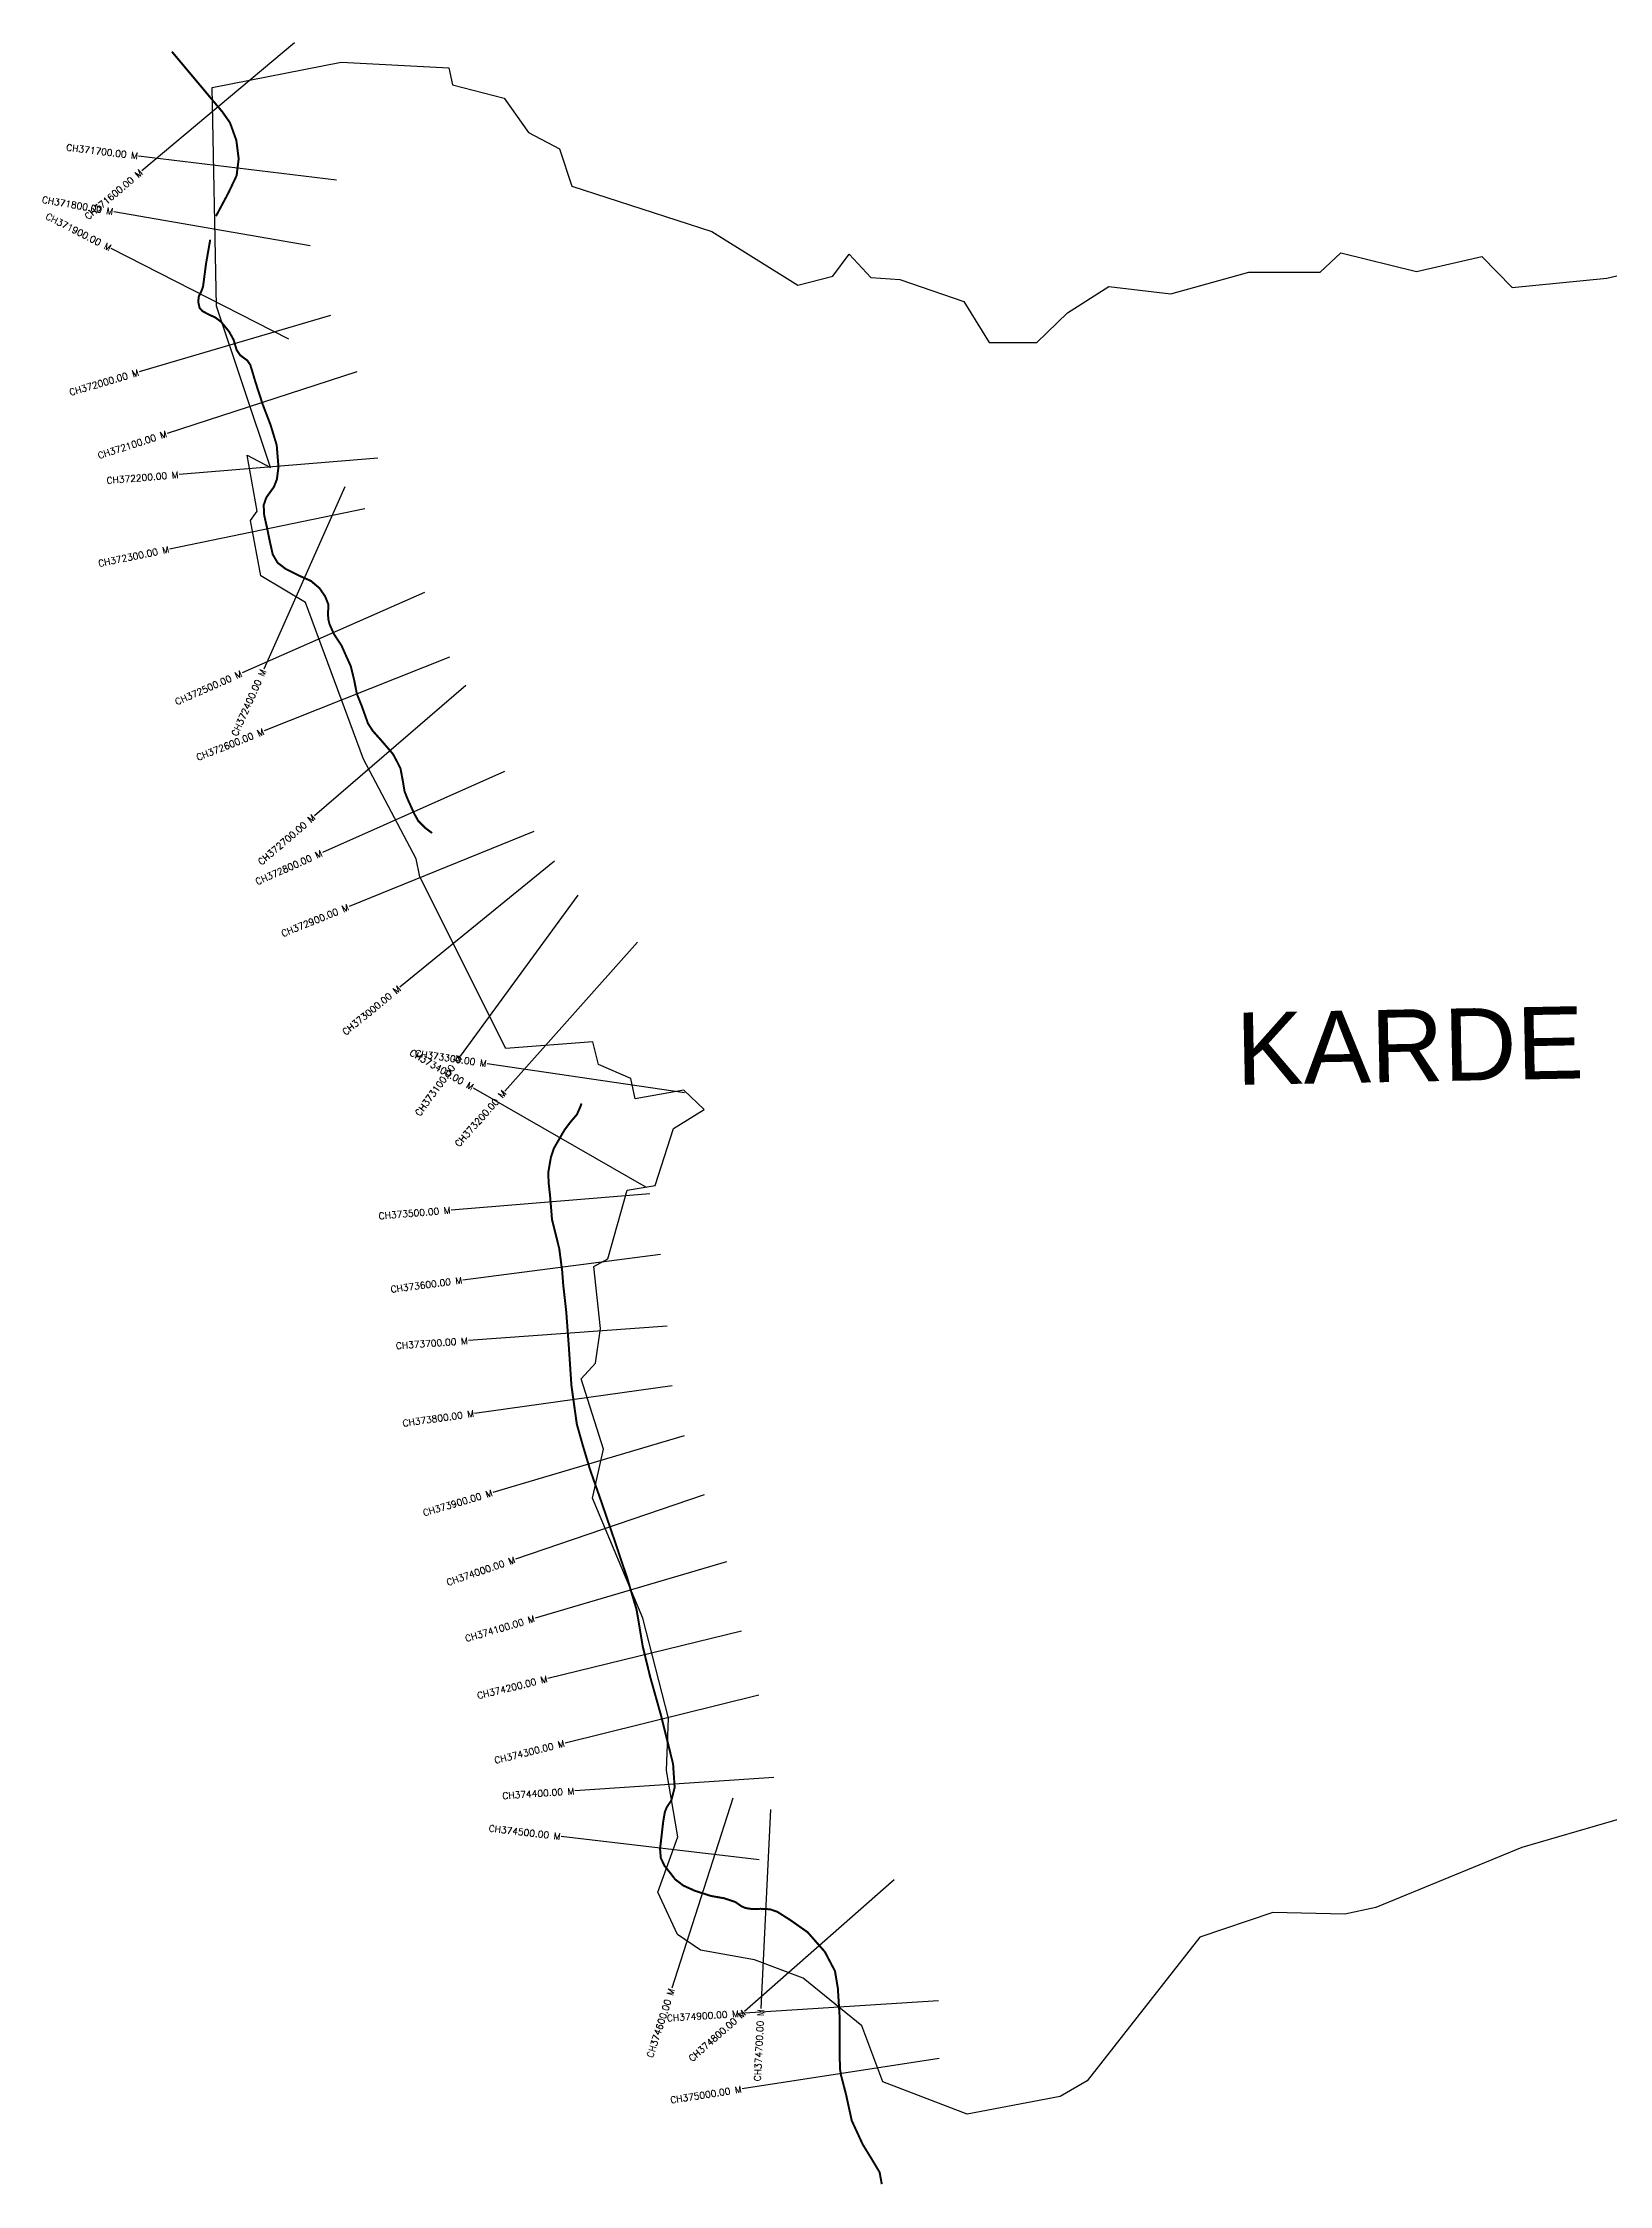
# Model space of a CAD drawing. Header units: metres. Extents: x 300295 to 304668, y 1962143 to 1965518.
# Drawn here: x 300295 to 302651, y 1962143 to 1965366 of the extents above; entities that cross this region are included whole.
import ezdxf
from ezdxf.enums import TextEntityAlignment as Align

# ---------------------------------------------------------------- set-up
doc = ezdxf.new("R2010")
doc.units = ezdxf.units.M
doc.header["$MEASUREMENT"] = 0
for name, color, linetype in [('CS', 134, 'Continuous'), ('CSMark', 6, 'Continuous'), ('NATURALLY PROTECTED', 3, 'Continuous'), ('VILLAGE NAME', 250, 'Continuous')]:
    doc.layers.add(name, color=color, linetype=linetype)
doc.styles.get("Standard").update_dxf_attribs({"font": 'simplex.shx'})

msp = doc.modelspace()

# ---------------------------------------------------------------- linework, layer by layer
at = {"color": 3, "flags": 128}
msp.add_lwpolyline([(302795.6, 1962731.2), (302519.7, 1962650.8), (302299.7, 1962560.3), (302253.5, 1962550.4), (302144.8, 1962552.8), (302035.1, 1962515.6), (301865.9, 1962299.8), (301825, 1962276.3), (301685.3, 1962249.5), (301558.5, 1962298.3), (301526.6, 1962382.5), (301438.2, 1962454.3), (301365.3, 1962481.8), (301284, 1962496.3), (301249.5, 1962519.7), (301219.9, 1962583.6), (301249.7, 1962666.7), (301232.9, 1962766.8), (301235.9, 1962845.6), (301197.2, 1962995.9), (301121.3, 1963176.4), (301137.8, 1963250.2), (301104.5, 1963356.1), (301125.8, 1963379.8), (301133.4, 1963431.9), (301123.4, 1963525.3), (301144.5, 1963536.6), (301173.9, 1963640.1), (301215.9, 1963647.1), (301243.4, 1963732.6), (301289.6, 1963761.4), (301259, 1963790.3), (301185.9, 1963777.3), (301179.3, 1963808.1), (301130.7, 1963829.1), (301121.9, 1963863.2), (300990.9, 1963853.3), (300861.9, 1964111.5), (300856.4, 1964138.6), (300776.9, 1964288.6), (300689.9, 1964524.3), (300622.6, 1964564.5), (300607.1, 1964647.8), (300616.9, 1964661.6), (300602, 1964745.7), (300637, 1964727.2), (300555.6, 1964970), (300549.3, 1965299.2), (300743.2, 1965337.2), (300905.5, 1965329), (300911, 1965303), (300988.6, 1965283.2), (301025, 1965231.6), (301071.7, 1965207.1), (301090.4, 1965150.6), (301301.2, 1965082.3), (301430.4, 1965001.8), (301483.2, 1965015.2), (301507.7, 1965048.4), (301540.3, 1965013.3), (301583.7, 1965010.4), (301680.1, 1964977), (301718.3, 1964915.3), (301790, 1964915.3), (301836, 1964960.3), (301898.4, 1964999.9), (301991.6, 1964988.5), (302109.1, 1965021.5), (302216.2, 1965021.4), (302247.1, 1965050.3), (302361.2, 1965022.2), (302459.4, 1965044.8), (302504.9, 1964998.4), (302647.7, 1965012.4), (302726.6, 1965031.1)], dxfattribs=at)
at = {"layer": 'CS'}
for p, q in [((300673.3, 1965366.4), (300443.4, 1965173.7)), ((300736.4, 1965159.8), (300438.6, 1965196.1)), ((300697, 1965061.1), (300401.4, 1965112.1)), ((300664.7, 1964920.5), (300397.5, 1965056.8)), ((300727.2, 1964956.2), (300439.5, 1964871.1)), ((300767.1, 1964871.6), (300481.8, 1964778.7)), ((300798.6, 1964741.3), (300499.6, 1964716.7)), ((300748.7, 1964698.3), (300626.9, 1964424.1)), ((300779.2, 1964665), (300485.3, 1964604.7)), ((300868.8, 1964539.3), (300594.4, 1964418.2)), ((300906.6, 1964441.9), (300627.8, 1964330.9)), ((300930.7, 1964399.2), (300703.3, 1964203.4)), ((300989.1, 1964270), (300715.1, 1964147.9)), ((301033.1, 1964179.8), (300755.3, 1964066.6)), ((301064.4, 1964135.1), (300831.9, 1963945.5)), ((301099.2, 1964083.8), (300922.2, 1963841.6)), ((301189.2, 1964013.3), (300989.8, 1963789.1)), ((301259.8, 1963786.3), (300963, 1963830.1)), ((301202.5, 1963643.7), (300942.6, 1963793.5)), ((301207.9, 1963634.6), (300908.9, 1963610)), ((301223.9, 1963543.3), (300926.4, 1963504.7)), ((301234, 1963435.3), (300934.8, 1963413.5)), ((301241.3, 1963345.5), (300944.2, 1963304.1)), ((301259.2, 1963270.2), (300971.5, 1963185)), ((301289.7, 1963181.5), (301005.8, 1963084.6)), ((301323, 1963080.5), (301035.2, 1962995.7)), ((301345.9, 1962976.1), (301054.5, 1962904.9)), ((301371.6, 1962880), (301080.4, 1962807.8)), ((301394.4, 1962756.2), (301095.1, 1962735.8)), ((301332.4, 1962724.9), (301240.9, 1962439.2)), ((301389.4, 1962707.9), (301374.8, 1962408.3)), ((301372.2, 1962632.4), (301074.3, 1962667.1)), ((301575.4, 1962602.3), (301350.4, 1962403.9)), ((301642.1, 1962419.8), (301342.7, 1962400.8)), ((301643.2, 1962333.5), (301346.8, 1962287.4))]:
    msp.add_line(p, q, dxfattribs=at)
at = {"layer": 'NATURALLY PROTECTED', "color": 2, "const_width": 3, "flags": 128}
for points in [[(300488.7, 1965353.2), (300515, 1965321.8), (300535.7, 1965297.1), (300551.5, 1965278.2), (300564.8, 1965262.4), (300576.2, 1965246.1), (300585.7, 1965219.7), (300589.2, 1965191.9), (300586.1, 1965166.6), (300573.8, 1965140.7), (300555.1, 1965105.7)], [(300546.4, 1965070.2), (300540, 1965033.4), (300535.6, 1964999.5), (300532.8, 1964992), (300529.3, 1964985.1), (300528.3, 1964976.9), (300530.5, 1964967.2), (300535, 1964962.5), (300544.6, 1964957.4), (300553.8, 1964953.3), (300562.7, 1964946.7), (300574.8, 1964931.9), (300581.6, 1964919.5), (300586.2, 1964904.1), (300591.4, 1964896.4), (300602.1, 1964888.5), (300606.6, 1964882), (300609.2, 1964873.7), (300614.2, 1964856.7), (300625.3, 1964822.5), (300637.2, 1964791.4), (300646.4, 1964761.1), (300649.1, 1964728.4), (300646.7, 1964709.6), (300642.3, 1964698.3), (300630.9, 1964682.4), (300626.8, 1964670.8), (300627.6, 1964655.7), (300631.9, 1964636.5), (300636.2, 1964615.5), (300640.5, 1964596.5), (300647.8, 1964584), (300659.9, 1964574.8), (300680.8, 1964564.3), (300697.8, 1964556.8), (300710.7, 1964545.9), (300719.3, 1964533.5), (300724.3, 1964521), (300723.6, 1964508), (300724, 1964499.2), (300725.9, 1964491.7), (300732.5, 1964476.7), (300743.8, 1964459.7), (300750.9, 1964443.8), (300757.8, 1964428.5), (300762.9, 1964407.8), (300767, 1964386.8), (300774.2, 1964368.9), (300783.8, 1964342.1), (300791, 1964331), (300804.2, 1964316.2), (300821.4, 1964296.1), (300828.1, 1964283.6), (300832.6, 1964274.6), (300836.1, 1964256), (300838.8, 1964239.8), (300843.3, 1964228.7), (300853, 1964207), (300859.4, 1964195.6), (300870.2, 1964184.8), (300880.1, 1964177.3)], [(301104.8, 1963770.4), (301104.3, 1963768), (301098.1, 1963753.8), (301088.5, 1963742.6), (301079.3, 1963730.4), (301063.3, 1963702.7), (301058.9, 1963689.3), (301055, 1963666.7), (301055.5, 1963650.7), (301057.6, 1963632.4), (301060.6, 1963595.8), (301071.5, 1963551.8), (301075.9, 1963518), (301077.5, 1963497.2), (301082, 1963457), (301085.9, 1963404.5), (301089.8, 1963345.9), (301097.9, 1963287.9), (301106.2, 1963258.3), (301117.9, 1963219.1), (301135, 1963170.5), (301155.9, 1963109.3), (301174.1, 1963055.1), (301187.9, 1963008.2), (301197.1, 1962953.3), (301208.3, 1962907.4), (301224.7, 1962849), (301242.7, 1962776.5), (301245.1, 1962741.1), (301240, 1962721.4), (301233.2, 1962711.3), (301230.4, 1962704.4), (301227.9, 1962690.1), (301225.1, 1962665.6), (301223.1, 1962648.6), (301224.3, 1962634.8), (301229.9, 1962623.1), (301239.5, 1962611.2), (301245.7, 1962603), (301258.1, 1962593.5), (301275.8, 1962585.5), (301300, 1962577.8), (301320, 1962574.3), (301336.6, 1962568.6), (301345.8, 1962562.2), (301351.7, 1962559.7), (301361.1, 1962558.2), (301374.4, 1962558.5), (301388.6, 1962557.8), (301399.2, 1962554.2), (301418.6, 1962541.9), (301445.1, 1962523.3), (301471.1, 1962493.7), (301486.3, 1962464.8), (301490.6, 1962439), (301493.4, 1962394.4), (301493.4, 1962333.9), (301494, 1962316.6), (301495.2, 1962308.8), (301502.9, 1962279.2), (301511.5, 1962239.8), (301528.1, 1962203.8), (301542, 1962181.2), (301553.4, 1962162.2), (301556.7, 1962144.2)]]:
    msp.add_lwpolyline(points, dxfattribs=at)

# ---------------------------------------------------------------- texts
at = {"layer": 'CSMark'}
for s, rotation, p in [('CH371700.00 M', 353.0613, (300437.6, 1965196.2)), ('CH371600.00 M', 39.9745, (300442.7, 1965173)), ('CH371800.00 M', 350.2108, (300400.4, 1965112.3)), ('CH371900.00 M', 332.9771, (300396.6, 1965057.2)), ('CH372000.00 M', 16.4823, (300438.6, 1964870.8)), ('CH372100.00 M', 18.0401, (300480.8, 1964778.4)), ('CH372200.00 M', 4.7117, (300498.6, 1964716.6)), ('CH372300.00 M', 11.5997, (300484.3, 1964604.5)), ('CH372500.00 M', 23.8015, (300593.4, 1964417.8)), ('CH372400.00 M', 66.0504, (300626.5, 1964423.2)), ('CH372600.00 M', 21.7088, (300626.9, 1964330.6)), ('CH372700.00 M', 40.7204, (300702.5, 1964202.8)), ('CH372800.00 M', 24.0144, (300714.2, 1964147.5)), ('CH372900.00 M', 22.1498, (300754.3, 1964066.3)), ('CH373000.00 M', 39.2072, (300831.1, 1963944.8)), ('CH373400.00 M', 330.0393, (300941.7, 1963794)), ('CH373100.00 M', 53.8469, (300921.7, 1963840.8)), ('CH373300.00 M', 351.6028, (300962.1, 1963830.3)), ('CH373200.00 M', 48.3407, (300989.2, 1963788.4)), ('CH373500.00 M', 4.7083, (300907.9, 1963609.9)), ('CH373600.00 M', 7.391, (300925.4, 1963504.5)), ('CH373700.00 M', 4.1678, (300933.8, 1963413.4)), ('CH373800.00 M', 7.9194, (300943.2, 1963304)), ('CH373900.00 M', 16.5065, (300970.6, 1963184.7)), ('CH374000.00 M', 18.8587, (301004.9, 1963084.2)), ('CH374100.00 M', 16.4038, (301034.2, 1962995.4)), ('CH374200.00 M', 13.7258, (301053.5, 1962904.7)), ('CH374300.00 M', 13.9185, (301079.4, 1962807.6)), ('CH374400.00 M', 3.8872, (301094.1, 1962735.8)), ('CH374500.00 M', 353.355, (301073.3, 1962667.3)), ('CH374600.00 M', 72.2509, (301240.6, 1962438.2)), ('CH374900.00 M', 3.6346, (301341.7, 1962400.8)), ('CH374800.00 M', 41.395, (301349.6, 1962403.2)), ('CH374700.00 M', 87.2226, (301374.8, 1962407.3)), ('CH375000.00 M', 8.8508, (301345.8, 1962287.2))]:
    msp.add_text(s, height=10, rotation=rotation, dxfattribs=at).set_placement(p, align=Align.MIDDLE_RIGHT)
at = {"layer": 'VILLAGE NAME', "insert": (302088.4, 1963906.9), "char_height": 108.748, "attachment_point": 1, "rotation": 1.1028}
msp.add_mtext_dynamic_manual_height_columns('{\\fArial|b0|i0|c0|p34;KARDE}', width=1571.314, gutter_width=543.7, heights=[0], dxfattribs=at)

doc.saveas('drawing.dxf')
